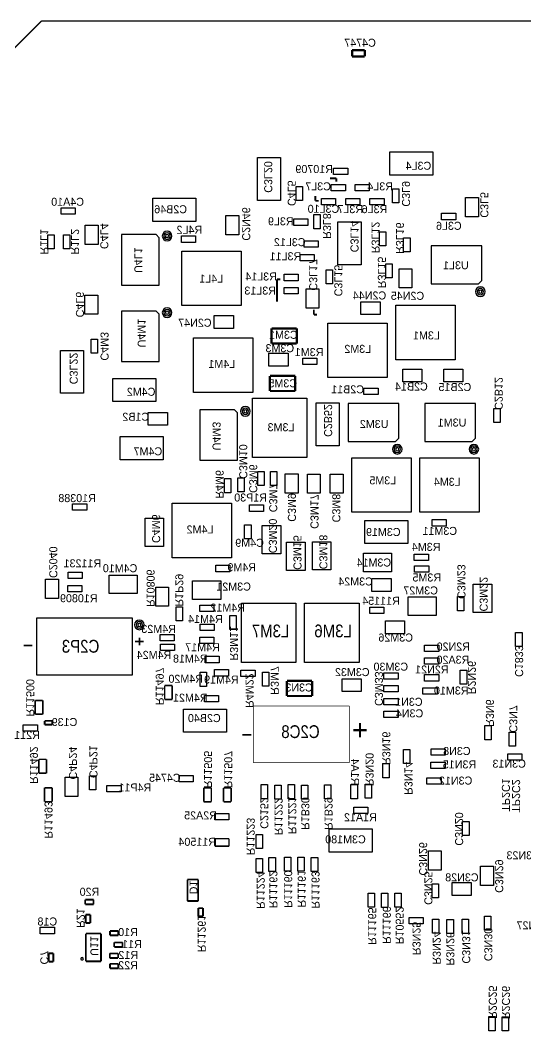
# Model space of a CAD drawing. Extents: x -47 to 97, y -39 to 102.
# Drawn here: x 1.4 to 41.4, y 21.5 to 101.7 of the extents above; entities that cross this region are included whole.
import ezdxf
from ezdxf.enums import TextEntityAlignment as Align

# ---------------------------------------------------------------- set-up
doc = ezdxf.new("R2010")
doc.units = 0
for name, color, linetype in [('BG_OUTLINE', 254, 'CONTINUOUS'), ('PG_ASSEMBLY_BOTTOM', 96, 'CONTINUOUS'), ('RD_ASSEMBLY_BOTTOM', 142, 'CONTINUOUS')]:
    doc.layers.add(name, color=color, linetype=linetype)

msp = doc.modelspace()

# ---------------------------------------------------------------- linework, layer by layer
at = {"layer": 'BG_OUTLINE', "const_width": 0.127}
for points in [[(0, 98.552), (3.048, 101.6)], [(85.852, 101.6), (3.048, 101.6)]]:
    msp.add_lwpolyline(points, dxfattribs=at)
at = {"layer": 'BG_OUTLINE'}
msp.add_lwpolyline([(85.851187, 101.599594), (3.048, 101.599594)], dxfattribs=at)
at = {"layer": 'PG_ASSEMBLY_BOTTOM'}
for points, const_width in [([(27.654504, 99.29335), (28.655315, 99.29335)], 0.180289), ([(27.654504, 98.795561), (27.654504, 99.29335)], 0.180289), ([(28.655315, 99.29335), (28.655315, 98.795561)], 0.180289), ([(28.655315, 98.795561), (27.654504, 98.795561)], 0.180289), ([(26.399211, 89.122402), (25.891211, 89.122402)], 0.1524), ([(26.399211, 88.868402), (26.399211, 89.122402)], 0.1524), ([(24.748211, 87.344402), (24.748211, 87.725402)], 0.1524), ([(25.002211, 87.344402), (24.748211, 87.344402)], 0.1524), ([(21.954211, 81.121402), (21.700211, 81.121402)], 0.1524), ([(21.700211, 81.121402), (21.700211, 79.343402)], 0.1524), ([(24.621211, 78.327402), (24.621211, 78.708402)], 0.1524), ([(24.875211, 78.327402), (24.621211, 78.327402)], 0.1524), ([(21.268411, 77.224992), (23.270007, 77.224992)], 0.180289), ([(21.268411, 76.026188), (21.268411, 77.224992)], 0.180289), ([(23.270007, 77.224992), (23.270007, 76.026188)], 0.180289), ([(23.270007, 76.026188), (21.268411, 76.026188)], 0.180289), ([(21.141411, 73.466503), (23.143007, 73.466503)], 0.180289), ([(21.141411, 72.267699), (21.141411, 73.466503)], 0.180289), ([(23.143007, 73.466503), (23.143007, 72.267699)], 0.180289), ([(23.143007, 72.267699), (21.141411, 72.267699)], 0.180289), ([(2.32918, 52.083106), (1.627835, 52.083106)], 0.127), ([(11.14806, 52.411071), (10.446715, 52.411071)], 0.127), ([(10.805465, 52.719529), (10.805465, 52.098956)], 0.127), ([(13.405663, 48.917301), (12.805715, 48.917301)], 0.127), ([(12.805715, 48.917301), (12.805715, 47.817481)], 0.127), ([(13.405663, 47.817481), (13.405663, 48.917301)], 0.127), ([(22.483724, 49.283772), (24.485448, 49.283772)], 0.180289), ([(22.483724, 48.084969), (22.483724, 49.283772)], 0.180289), ([(24.485448, 49.283772), (24.485448, 48.084969)], 0.180289), ([(24.485448, 48.084969), (22.483724, 48.084969)], 0.180289), ([(3.152191, 47.737827), (2.552243, 47.737827)], 0.127), ([(2.552243, 47.737827), (2.552243, 46.638007)], 0.127), ([(3.152191, 46.638007), (3.152191, 47.737827)], 0.127), ([(12.805715, 47.817481), (13.405663, 47.817481)], 0.127), ([(27.43261, 47.303411), (19.832599, 47.303411)], 0.050013), ([(19.832599, 47.303411), (19.832599, 42.803394)], 0.050013), ([(27.43261, 42.803394), (27.43261, 47.303411)], 0.050013), ([(2.552243, 46.638007), (3.152191, 46.638007)], 0.127), ([(3.293593, 46.114767), (3.893591, 46.114767)], 0.150012), ([(3.293593, 45.814742), (3.293593, 46.114767)], 0.150012), ([(3.893591, 45.814742), (3.293593, 45.814742)], 0.150012), ([(3.893591, 46.114767), (3.893591, 45.814742)], 0.150012), ([(19.667931, 45.00372), (18.966586, 45.00372)], 0.127), ([(3.437585, 43.065141), (2.837637, 43.065141)], 0.127), ([(2.837637, 43.065141), (2.837637, 41.965321)], 0.127), ([(3.437585, 41.965321), (3.437585, 43.065141)], 0.127), ([(19.832599, 42.803394), (27.43261, 42.803394)], 0.050013), ([(2.837637, 41.965321), (3.437585, 41.965321)], 0.127), ([(3.89194, 40.811348), (3.291992, 40.811348)], 0.127), ([(3.291992, 40.811348), (3.291992, 39.711528)], 0.127), ([(3.89194, 39.711528), (3.89194, 40.811348)], 0.127), ([(16.502228, 40.798953), (15.90228, 40.798953)], 0.127), ([(15.90228, 40.798953), (15.90228, 39.699133)], 0.127), ([(16.502228, 39.699133), (16.502228, 40.798953)], 0.127), ([(18.064328, 40.79936), (17.46438, 40.79936)], 0.127), ([(17.46438, 40.79936), (17.46438, 39.69954)], 0.127), ([(18.064328, 39.69954), (18.064328, 40.79936)], 0.127), ([(3.291992, 39.711528), (3.89194, 39.711528)], 0.127), ([(15.90228, 39.699133), (16.502228, 39.699133)], 0.127), ([(17.46438, 39.69954), (18.064328, 39.69954)], 0.127), ([(17.898008, 36.776304), (16.798188, 36.776304)], 0.127), ([(16.798188, 36.776304), (16.798188, 36.176356)], 0.127), ([(16.798188, 36.176356), (17.898008, 36.176356)], 0.127), ([(17.898008, 36.176356), (17.898008, 36.776304)], 0.127), ([(14.611401, 31.836004), (14.611401, 33.536001)], 0.150012), ([(14.611401, 33.536001), (15.46131, 33.536001)], 0.150012), ([(15.46131, 33.536001), (15.46131, 31.836004)], 0.150012), ([(6.509106, 31.575197), (6.509106, 31.930797)], 0.1524), ([(6.509106, 31.930797), (7.169506, 31.930797)], 0.1524), ([(7.169506, 31.575197), (6.509106, 31.575197)], 0.1524), ([(7.169506, 31.930797), (7.169506, 31.575197)], 0.1524), ([(15.46131, 31.836004), (14.611401, 31.836004)], 0.150012), ([(15.475788, 30.608295), (15.475788, 31.268695)], 0.1524), ([(15.475788, 31.268695), (15.831388, 31.268695)], 0.1524), ([(15.831388, 31.268695), (15.831388, 30.608295)], 0.1524), ([(6.555537, 30.084268), (6.555537, 30.744668)], 0.1524), ([(6.555537, 30.744668), (6.911137, 30.744668)], 0.1524), ([(6.911137, 30.744668), (6.911137, 30.084268)], 0.1524), ([(15.831388, 30.608295), (15.475788, 30.608295)], 0.1524), ([(6.911137, 30.084268), (6.555537, 30.084268)], 0.1524), ([(6.562293, 29.257193), (7.762291, 29.257193)], 0.150012), ([(6.562293, 27.057198), (6.562293, 29.257193)], 0.150012), ([(7.762291, 29.257193), (7.762291, 27.057198)], 0.150012), ([(8.47151, 29.105403), (8.47151, 29.461003)], 0.1524), ([(8.47151, 29.461003), (9.13191, 29.461003)], 0.1524), ([(9.13191, 29.105403), (8.47151, 29.105403)], 0.1524), ([(9.13191, 29.461003), (9.13191, 29.105403)], 0.1524), ([(8.806612, 28.189403), (8.806612, 28.545003)], 0.1524), ([(8.806612, 28.545003), (9.467012, 28.545003)], 0.1524), ([(9.467012, 28.189403), (8.806612, 28.189403)], 0.1524), ([(9.467012, 28.545003), (9.467012, 28.189403)], 0.1524), ([(3.622345, 27.032102), (3.622345, 27.692502)], 0.1524), ([(3.622345, 27.692502), (3.977945, 27.692502)], 0.1524), ([(3.977945, 27.692502), (3.977945, 27.032102)], 0.1524), ([(8.4598, 27.319097), (8.4598, 27.674697)], 0.1524), ([(8.4598, 27.674697), (9.1202, 27.674697)], 0.1524), ([(9.1202, 27.319097), (8.4598, 27.319097)], 0.1524), ([(9.1202, 27.674697), (9.1202, 27.319097)], 0.1524), ([(3.977945, 27.032102), (3.622345, 27.032102)], 0.1524), ([(7.762291, 27.057198), (6.562293, 27.057198)], 0.150012), ([(8.465007, 26.497305), (8.465007, 26.852905)], 0.1524), ([(8.465007, 26.852905), (9.125407, 26.852905)], 0.1524), ([(9.125407, 26.497305), (8.465007, 26.497305)], 0.1524), ([(9.125407, 26.852905), (9.125407, 26.497305)], 0.1524)]:
    msp.add_lwpolyline(points, dxfattribs=dict(at, const_width=const_width))
for points in [[(20.144435, 87.373562), (20.144435, 90.777162)], [(20.144435, 90.777162), (21.973235, 90.777162)], [(21.973235, 90.777162), (21.973235, 87.373562)], [(30.628641, 89.390728), (30.628641, 91.219528)], [(30.628641, 91.219528), (34.032241, 91.219528)], [(34.032241, 91.219528), (34.032241, 89.390728)], [(26.187908, 89.436854), (26.187908, 89.944854)], [(26.187908, 89.944854), (27.305508, 89.944854)], [(27.305508, 89.944854), (27.305508, 89.436854)], [(27.305508, 89.436854), (26.187908, 89.436854)], [(34.032241, 89.390728), (30.628641, 89.390728)], [(23.220705, 88.491593), (23.728705, 88.491593)], [(23.220705, 87.373993), (23.220705, 88.491593)], [(23.728705, 88.491593), (23.728705, 87.373993)], [(26.005511, 88.131802), (26.005511, 88.639802)], [(26.005511, 88.639802), (27.123111, 88.639802)], [(27.123111, 88.131802), (26.005511, 88.131802)], [(27.123111, 88.639802), (27.123111, 88.131802)], [(27.896007, 88.136578), (27.896007, 88.644578)], [(27.896007, 88.644578), (29.013607, 88.644578)], [(29.013607, 88.136578), (27.896007, 88.136578)], [(29.013607, 88.644578), (29.013607, 88.136578)], [(30.840172, 87.183265), (30.840172, 88.300865)], [(30.840172, 88.300865), (31.348172, 88.300865)], [(31.348172, 88.300865), (31.348172, 87.183265)], [(11.868709, 87.543538), (15.272309, 87.543538)], [(11.868709, 85.714738), (11.868709, 87.543538)], [(15.272309, 87.543538), (15.272309, 85.714738)], [(21.973235, 87.373562), (20.144435, 87.373562)], [(23.728705, 87.373993), (23.220705, 87.373993)], [(25.218111, 87.014202), (25.218111, 87.522202)], [(25.218111, 87.522202), (26.335711, 87.522202)], [(26.335711, 87.522202), (26.335711, 87.014202)], [(27.156562, 87.028223), (27.156562, 87.536223)], [(27.156562, 87.536223), (28.274162, 87.536223)], [(28.274162, 87.536223), (28.274162, 87.028223)], [(29.063696, 87.032592), (29.063696, 87.540592)], [(29.063696, 87.540592), (30.181296, 87.540592)], [(30.181296, 87.540592), (30.181296, 87.032592)], [(4.606011, 86.277602), (4.606011, 86.785602)], [(4.606011, 86.785602), (5.723611, 86.785602)], [(5.723611, 86.785602), (5.723611, 86.277602)], [(26.335711, 87.014202), (25.218111, 87.014202)], [(28.274162, 87.028223), (27.156562, 87.028223)], [(30.181296, 87.032592), (29.063696, 87.032592)], [(31.348172, 87.183265), (30.840172, 87.183265)], [(5.723611, 86.277602), (4.606011, 86.277602)], [(23.023576, 85.400693), (23.023576, 85.908693)], [(23.023576, 85.908693), (24.141176, 85.908693)], [(24.141176, 85.908693), (24.141176, 85.400693)], [(24.608638, 86.25271), (25.116638, 86.25271)], [(24.608638, 85.13511), (24.608638, 86.25271)], [(25.116638, 86.25271), (25.116638, 85.13511)], [(34.743111, 85.845802), (34.743111, 86.353802)], [(34.743111, 86.353802), (35.860711, 86.353802)], [(35.860711, 85.845802), (34.743111, 85.845802)], [(35.860711, 86.353802), (35.860711, 85.845802)], [(15.272309, 85.714738), (11.868709, 85.714738)], [(24.141176, 85.400693), (23.023576, 85.400693)], [(25.116638, 85.13511), (24.608638, 85.13511)], [(26.53345, 82.275477), (26.53345, 85.679077)], [(26.53345, 85.679077), (28.36225, 85.679077)], [(28.36225, 85.679077), (28.36225, 82.275477)], [(3.548075, 84.658403), (4.056075, 84.658403)], [(3.548075, 83.540803), (3.548075, 84.658403)], [(4.056075, 84.658403), (4.056075, 83.540803)], [(4.794199, 84.652409), (5.302199, 84.652409)], [(4.794199, 83.534809), (4.794199, 84.652409)], [(5.302199, 84.652409), (5.302199, 83.534809)], [(9.37961, 84.670798), (9.37961, 80.670806)], [(12.125909, 84.670798), (9.37961, 84.670798)], [(12.379909, 84.416798), (12.125909, 84.670798)], [(12.379909, 80.670806), (12.379909, 84.416798)], [(14.13002, 84.05175), (14.13002, 84.55975)], [(14.13002, 84.55975), (15.24762, 84.55975)], [(15.24762, 84.55975), (15.24762, 84.05175)], [(23.85761, 83.669429), (23.85761, 84.177429)], [(23.85761, 84.177429), (24.97521, 84.177429)], [(24.97521, 84.177429), (24.97521, 83.669429)], [(29.814622, 83.764222), (29.814622, 84.881822)], [(29.814622, 84.881822), (30.322622, 84.881822)], [(30.322622, 84.881822), (30.322622, 83.764222)], [(31.731509, 84.418627), (32.239509, 84.418627)], [(31.731509, 83.301027), (31.731509, 84.418627)], [(32.239509, 84.418627), (32.239509, 83.301027)], [(4.056075, 83.540803), (3.548075, 83.540803)], [(5.302199, 83.534809), (4.794199, 83.534809)], [(15.24762, 84.05175), (14.13002, 84.05175)], [(14.166596, 79.040609), (14.166596, 83.354596)], [(14.166596, 83.354596), (18.870498, 83.354596)], [(18.870498, 83.354596), (18.870498, 79.040609)], [(24.97521, 83.669429), (23.85761, 83.669429)], [(30.322622, 83.764222), (29.814622, 83.764222)], [(37.924207, 83.764501), (33.924189, 83.764501)], [(33.924189, 83.764501), (33.924189, 80.764304)], [(37.924207, 81.018304), (37.924207, 83.764501)], [(23.52863, 82.578448), (23.52863, 83.086448)], [(23.52863, 83.086448), (24.64623, 83.086448)], [(24.64623, 82.578448), (23.52863, 82.578448)], [(24.64623, 83.086448), (24.64623, 82.578448)], [(32.239509, 83.301027), (31.731509, 83.301027)], [(25.586411, 80.765802), (25.586411, 81.883402)], [(25.586411, 81.883402), (26.094411, 81.883402)], [(26.094411, 81.883402), (26.094411, 80.765802)], [(28.36225, 82.275477), (26.53345, 82.275477)], [(30.321199, 82.350356), (30.829199, 82.350356)], [(30.321199, 81.232756), (30.321199, 82.350356)], [(30.829199, 82.350356), (30.829199, 81.232756)], [(22.272041, 81.010354), (22.272041, 81.518354)], [(22.272041, 81.518354), (23.389641, 81.518354)], [(23.389641, 81.010354), (22.272041, 81.010354)], [(23.389641, 81.518354), (23.389641, 81.010354)], [(30.829199, 81.232756), (30.321199, 81.232756)], [(37.670207, 80.764304), (37.924207, 81.018304)], [(9.37961, 80.670806), (12.379909, 80.670806)], [(22.263405, 79.962654), (22.263405, 80.470654)], [(22.263405, 80.470654), (23.381005, 80.470654)], [(23.381005, 80.470654), (23.381005, 79.962654)], [(26.094411, 80.765802), (25.586411, 80.765802)], [(33.924189, 80.764304), (37.670207, 80.764304)], [(23.381005, 79.962654), (22.263405, 79.962654)], [(9.37961, 78.600198), (9.37961, 74.600206)], [(12.125909, 78.600198), (9.37961, 78.600198)], [(12.379909, 78.346198), (12.125909, 78.600198)], [(18.870498, 79.040609), (14.166596, 79.040609)], [(31.108396, 74.748009), (31.108396, 79.061996)], [(31.108396, 79.061996), (35.812298, 79.061996)], [(35.812298, 79.061996), (35.812298, 74.748009)], [(12.379909, 74.600206), (12.379909, 78.346198)], [(25.723596, 73.325609), (25.723596, 77.639596)], [(25.723596, 77.639596), (30.427498, 77.639596)], [(30.427498, 77.639596), (30.427498, 73.325609)], [(6.975043, 75.27097), (6.975043, 76.38857)], [(6.975043, 76.38857), (7.483043, 76.38857)], [(7.483043, 76.38857), (7.483043, 75.27097)], [(15.080996, 72.157209), (15.080996, 76.471196)], [(15.080996, 76.471196), (19.784898, 76.471196)], [(19.784898, 76.471196), (19.784898, 72.157209)], [(4.550461, 72.086826), (4.550461, 75.490426)], [(4.550461, 75.490426), (6.379261, 75.490426)], [(6.379261, 75.490426), (6.379261, 72.086826)], [(7.483043, 75.27097), (6.975043, 75.27097)], [(9.37961, 74.600206), (12.379909, 74.600206)], [(23.742193, 74.363402), (23.742193, 74.871402)], [(23.742193, 74.871402), (24.859793, 74.871402)], [(24.859793, 74.871402), (24.859793, 74.363402)], [(35.812298, 74.748009), (31.108396, 74.748009)], [(24.859793, 74.363402), (23.742193, 74.363402)], [(8.709965, 73.258375), (12.113565, 73.258375)], [(8.709965, 71.429575), (8.709965, 73.258375)], [(12.113565, 73.258375), (12.113565, 71.429575)], [(30.427498, 73.325609), (25.723596, 73.325609)], [(19.784898, 72.157209), (15.080996, 72.157209)], [(28.589707, 71.990001), (28.589707, 72.498001)], [(28.589707, 72.498001), (29.707307, 72.498001)], [(29.707307, 72.498001), (29.707307, 71.990001)], [(6.379261, 72.086826), (4.550461, 72.086826)], [(12.113565, 71.429575), (8.709965, 71.429575)], [(19.760997, 66.994989), (19.760997, 71.698891)], [(19.760997, 71.698891), (24.075009, 71.698891)], [(24.075009, 71.698891), (24.075009, 66.994989)], [(24.801779, 67.926509), (24.801779, 71.330109)], [(24.801779, 71.330109), (26.630579, 71.330109)], [(26.630579, 71.330109), (26.630579, 67.926509)], [(29.707307, 71.990001), (28.589707, 71.990001)], [(15.57721, 70.776998), (15.57721, 66.777006)], [(18.323509, 70.776998), (15.57721, 70.776998)], [(18.577509, 70.522998), (18.323509, 70.776998)], [(18.577509, 66.777006), (18.577509, 70.522998)], [(31.345607, 71.267701), (27.345589, 71.267701)], [(27.345589, 71.267701), (27.345589, 68.267504)], [(31.345607, 68.521504), (31.345607, 71.267701)], [(37.416207, 71.267701), (33.416189, 71.267701)], [(33.416189, 71.267701), (33.416189, 68.267504)], [(37.416207, 68.521504), (37.416207, 71.267701)], [(38.870611, 70.885202), (39.378611, 70.885202)], [(38.870611, 69.767602), (38.870611, 70.885202)], [(39.378611, 70.885202), (39.378611, 69.767602)], [(39.378611, 69.767602), (38.870611, 69.767602)], [(9.288983, 66.818154), (9.288983, 68.646954)], [(9.288983, 68.646954), (12.692583, 68.646954)], [(12.692583, 68.646954), (12.692583, 66.818154)], [(27.345589, 68.267504), (31.091607, 68.267504)], [(31.091607, 68.267504), (31.345607, 68.521504)], [(33.416189, 68.267504), (37.162207, 68.267504)], [(37.162207, 68.267504), (37.416207, 68.521504)], [(26.630579, 67.926509), (24.801779, 67.926509)], [(12.692583, 66.818154), (9.288983, 66.818154)], [(15.57721, 66.777006), (18.577509, 66.777006)], [(24.075009, 66.994989), (19.760997, 66.994989)], [(27.628596, 62.657609), (27.628596, 66.971596)], [(27.628596, 66.971596), (32.332498, 66.971596)], [(32.332498, 66.971596), (32.332498, 62.657609)], [(33.013396, 62.657609), (33.013396, 66.971596)], [(33.013396, 66.971596), (37.717298, 66.971596)], [(37.717298, 66.971596), (37.717298, 62.657609)], [(20.176211, 64.776502), (20.176211, 65.894102)], [(20.176211, 65.894102), (20.684211, 65.894102)], [(20.684211, 65.894102), (20.684211, 64.776502)], [(21.192211, 64.776502), (21.192211, 65.894102)], [(21.192211, 65.894102), (21.700211, 65.894102)], [(21.700211, 65.894102), (21.700211, 64.776502)], [(17.541443, 65.323314), (18.049443, 65.323314)], [(17.541443, 64.205714), (17.541443, 65.323314)], [(18.049443, 65.323314), (18.049443, 64.205714)], [(18.601411, 64.268502), (18.601411, 65.386102)], [(18.601411, 65.386102), (19.109411, 65.386102)], [(19.109411, 65.386102), (19.109411, 64.268502)], [(18.049443, 64.205714), (17.541443, 64.205714)], [(19.109411, 64.268502), (18.601411, 64.268502)], [(20.684211, 64.776502), (20.176211, 64.776502)], [(21.700211, 64.776502), (21.192211, 64.776502)], [(5.513832, 62.806885), (5.513832, 63.314885)], [(5.513832, 63.314885), (6.631432, 63.314885)], [(6.631432, 63.314885), (6.631432, 62.806885)], [(13.404596, 59.050809), (13.404596, 63.364796)], [(13.404596, 63.364796), (18.108498, 63.364796)], [(18.108498, 63.364796), (18.108498, 59.050809)], [(6.631432, 62.806885), (5.513832, 62.806885)], [(19.515633, 62.725808), (19.515633, 63.233808)], [(19.515633, 63.233808), (20.633233, 63.233808)], [(20.633233, 62.725808), (19.515633, 62.725808)], [(20.633233, 63.233808), (20.633233, 62.725808)], [(32.332498, 62.657609), (27.628596, 62.657609)], [(37.717298, 62.657609), (33.013396, 62.657609)], [(11.249254, 59.940444), (11.249254, 62.175644)], [(11.249254, 62.175644), (12.722454, 62.175644)], [(12.722454, 62.175644), (12.722454, 59.940444)], [(28.670402, 61.997336), (32.074002, 61.997336)], [(28.670402, 60.168536), (28.670402, 61.997336)], [(32.074002, 61.997336), (32.074002, 60.168536)], [(33.981111, 61.563402), (33.981111, 62.071402)], [(33.981111, 62.071402), (35.098711, 62.071402)], [(35.098711, 62.071402), (35.098711, 61.563402)], [(19.134811, 60.534702), (19.134811, 61.652302)], [(19.134811, 61.652302), (19.642811, 61.652302)], [(19.642811, 61.652302), (19.642811, 60.534702)], [(20.530718, 59.364372), (20.530718, 61.599572)], [(20.530718, 61.599572), (22.003918, 61.599572)], [(22.003918, 61.599572), (22.003918, 59.364372)], [(35.098711, 61.563402), (33.981111, 61.563402)], [(19.642811, 60.534702), (19.134811, 60.534702)], [(22.460509, 58.038898), (22.460509, 60.274098)], [(22.460509, 60.274098), (23.933709, 60.274098)], [(23.933709, 60.274098), (23.933709, 58.038898)], [(24.504294, 58.086142), (24.504294, 60.321342)], [(24.504294, 60.321342), (25.977494, 60.321342)], [(25.977494, 60.321342), (25.977494, 58.086142)], [(32.074002, 60.168536), (28.670402, 60.168536)], [(12.722454, 59.940444), (11.249254, 59.940444)], [(22.003918, 59.364372), (20.530718, 59.364372)], [(28.545942, 57.93171), (28.545942, 59.40491)], [(28.545942, 59.40491), (30.781142, 59.40491)], [(30.781142, 59.40491), (30.781142, 57.93171)], [(32.571436, 58.82579), (32.571436, 59.33379)], [(32.571436, 59.33379), (33.689036, 59.33379)], [(33.689036, 59.33379), (33.689036, 58.82579)], [(18.108498, 59.050809), (13.404596, 59.050809)], [(33.689036, 58.82579), (32.571436, 58.82579)], [(5.15173, 57.398615), (5.15173, 57.906615)], [(5.15173, 57.906615), (6.26933, 57.906615)], [(6.26933, 57.906615), (6.26933, 57.398615)], [(16.844366, 57.942175), (16.844366, 58.450175)], [(16.844366, 58.450175), (17.961966, 58.450175)], [(17.961966, 57.942175), (16.844366, 57.942175)], [(17.961966, 58.450175), (17.961966, 57.942175)], [(23.933709, 58.038898), (22.460509, 58.038898)], [(25.977494, 58.086142), (24.504294, 58.086142)], [(30.781142, 57.93171), (28.545942, 57.93171)], [(32.598563, 57.910476), (32.598563, 58.418476)], [(32.598563, 58.418476), (33.716163, 58.418476)], [(33.716163, 57.910476), (32.598563, 57.910476)], [(33.716163, 58.418476), (33.716163, 57.910476)], [(6.26933, 57.398615), (5.15173, 57.398615)], [(8.395919, 57.675882), (10.631119, 57.675882)], [(8.395919, 56.202682), (8.395919, 57.675882)], [(10.631119, 57.675882), (10.631119, 56.202682)], [(15.010892, 57.218275), (17.246092, 57.218275)], [(15.010892, 55.745075), (15.010892, 57.218275)], [(17.246092, 57.218275), (17.246092, 55.745075)], [(37.236705, 54.713124), (37.236705, 56.948324)], [(37.236705, 56.948324), (38.709905, 56.948324)], [(38.709905, 56.948324), (38.709905, 54.713124)], [(5.124907, 56.333644), (5.124907, 56.841644)], [(5.124907, 56.841644), (6.242507, 56.841644)], [(6.242507, 56.333644), (5.124907, 56.333644)], [(6.242507, 56.841644), (6.242507, 56.333644)], [(10.631119, 56.202682), (8.395919, 56.202682)], [(17.246092, 55.745075), (15.010892, 55.745075)], [(15.577007, 54.785971), (15.577007, 55.293971)], [(15.577007, 55.293971), (16.694607, 55.293971)], [(16.694607, 55.293971), (16.694607, 54.785971)], [(18.882792, 55.457192), (23.196804, 55.457192)], [(18.882792, 50.753188), (18.882792, 55.457192)], [(23.196804, 55.457192), (23.196804, 50.753188)], [(23.886592, 55.457192), (28.200604, 55.457192)], [(23.886592, 50.753188), (23.886592, 55.457192)], [(28.200604, 55.457192), (28.200604, 50.753188)], [(32.086093, 54.469792), (32.086093, 55.942992)], [(32.086093, 55.942992), (34.321293, 55.942992)], [(34.321293, 55.942992), (34.321293, 54.469792)], [(35.995966, 55.964226), (36.503966, 55.964226)], [(35.995966, 54.846626), (35.995966, 55.964226)], [(36.503966, 55.964226), (36.503966, 54.846626)], [(13.716406, 54.048457), (13.716406, 55.166057)], [(13.716406, 55.166057), (14.224406, 55.166057)], [(14.224406, 55.166057), (14.224406, 54.048457)], [(16.694607, 54.785971), (15.577007, 54.785971)], [(29.052926, 54.622903), (29.052926, 55.130903)], [(29.052926, 55.130903), (30.170526, 55.130903)], [(30.170526, 54.622903), (29.052926, 54.622903)], [(30.170526, 55.130903), (30.170526, 54.622903)], [(36.503966, 54.846626), (35.995966, 54.846626)], [(38.709905, 54.713124), (37.236705, 54.713124)], [(10.263099, 54.253359), (2.663393, 54.253359)], [(2.663393, 54.253359), (2.663393, 49.752453)], [(10.263099, 49.752453), (10.263099, 54.253359)], [(14.224406, 54.048457), (13.716406, 54.048457)], [(15.61145, 53.285746), (15.61145, 53.793746)], [(15.61145, 53.793746), (16.72905, 53.793746)], [(16.72905, 53.793746), (16.72905, 53.285746)], [(17.960035, 54.479952), (18.468035, 54.479952)], [(17.960035, 53.362352), (17.960035, 54.479952)], [(18.468035, 54.479952), (18.468035, 53.362352)], [(34.321293, 54.469792), (32.086093, 54.469792)], [(12.434926, 52.462887), (12.434926, 52.970887)], [(12.434926, 52.970887), (13.552526, 52.970887)], [(13.552526, 52.970887), (13.552526, 52.462887)], [(16.72905, 53.285746), (15.61145, 53.285746)], [(18.468035, 53.362352), (17.960035, 53.362352)], [(40.605253, 53.115972), (41.113253, 53.115972)], [(40.605253, 51.998372), (40.605253, 53.115972)], [(41.113253, 53.115972), (41.113253, 51.998372)], [(13.552526, 52.462887), (12.434926, 52.462887)], [(12.473432, 51.692861), (12.473432, 52.200861)], [(12.473432, 52.200861), (13.591032, 52.200861)], [(13.591032, 52.200861), (13.591032, 51.692861)], [(15.584526, 52.246682), (15.584526, 52.754682)], [(15.584526, 52.754682), (16.702126, 52.754682)], [(16.702126, 52.246682), (15.584526, 52.246682)], [(16.702126, 52.754682), (16.702126, 52.246682)], [(33.398054, 51.611174), (33.398054, 52.119174)], [(33.398054, 52.119174), (34.515654, 52.119174)], [(34.515654, 52.119174), (34.515654, 51.611174)], [(13.591032, 51.692861), (12.473432, 51.692861)], [(34.515654, 51.611174), (33.398054, 51.611174)], [(41.113253, 51.998372), (40.605253, 51.998372)], [(16.000273, 50.728778), (16.000273, 51.236778)], [(16.000273, 51.236778), (17.117873, 51.236778)], [(17.117873, 50.728778), (16.000273, 50.728778)], [(17.117873, 51.236778), (17.117873, 50.728778)], [(23.196804, 50.753188), (18.882792, 50.753188)], [(28.200604, 50.753188), (23.886592, 50.753188)], [(33.398054, 50.598934), (33.398054, 51.106934)], [(33.398054, 51.106934), (34.515654, 51.106934)], [(34.515654, 50.598934), (33.398054, 50.598934)], [(34.515654, 51.106934), (34.515654, 50.598934)], [(2.663393, 49.752453), (10.263099, 49.752453)], [(15.614904, 49.963019), (16.122904, 49.963019)], [(15.614904, 48.845419), (15.614904, 49.963019)], [(16.122904, 49.963019), (16.122904, 48.845419)], [(16.754348, 49.666347), (16.754348, 50.174347)], [(16.754348, 50.174347), (17.871948, 50.174347)], [(17.871948, 50.174347), (17.871948, 49.666347)], [(18.847918, 49.621135), (18.847918, 50.129135)], [(18.847918, 50.129135), (19.965518, 50.129135)], [(19.965518, 50.129135), (19.965518, 49.621135)], [(20.552867, 49.972366), (21.060867, 49.972366)], [(20.552867, 48.854766), (20.552867, 49.972366)], [(21.060867, 49.972366), (21.060867, 48.854766)], [(30.171111, 49.422202), (30.171111, 49.930202)], [(30.171111, 49.930202), (31.288711, 49.930202)], [(31.288711, 49.930202), (31.288711, 49.422202)], [(33.392364, 49.274781), (33.392364, 49.782781)], [(33.392364, 49.782781), (34.509964, 49.782781)], [(34.509964, 49.782781), (34.509964, 49.274781)], [(36.21979, 50.14021), (36.72779, 50.14021)], [(36.21979, 49.02261), (36.21979, 50.14021)], [(36.72779, 50.14021), (36.72779, 49.02261)], [(17.871948, 49.666347), (16.754348, 49.666347)], [(19.965518, 49.621135), (18.847918, 49.621135)], [(31.288711, 49.422202), (30.171111, 49.422202)], [(30.171111, 48.406202), (30.171111, 48.914202)], [(30.171111, 48.914202), (31.288711, 48.914202)], [(31.288711, 48.914202), (31.288711, 48.406202)], [(34.509964, 49.274781), (33.392364, 49.274781)], [(36.72779, 49.02261), (36.21979, 49.02261)], [(16.122904, 48.845419), (15.614904, 48.845419)], [(15.955264, 47.615043), (15.955264, 48.123043)], [(15.955264, 48.123043), (17.072864, 48.123043)], [(17.072864, 48.123043), (17.072864, 47.615043)], [(21.060867, 48.854766), (20.552867, 48.854766)], [(31.288711, 48.406202), (30.171111, 48.406202)], [(33.260995, 48.230028), (33.260995, 48.738028)], [(33.260995, 48.738028), (34.378595, 48.738028)], [(34.378595, 48.230028), (33.260995, 48.230028)], [(34.378595, 48.738028), (34.378595, 48.230028)], [(17.072864, 47.615043), (15.955264, 47.615043)], [(30.171111, 47.390202), (30.171111, 47.898202)], [(30.171111, 47.898202), (31.288711, 47.898202)], [(31.288711, 47.390202), (30.171111, 47.390202)], [(31.288711, 47.898202), (31.288711, 47.390202)], [(14.285874, 47.042934), (17.689474, 47.042934)], [(14.285874, 45.214134), (14.285874, 47.042934)], [(17.689474, 47.042934), (17.689474, 45.214134)], [(30.171111, 46.374202), (30.171111, 46.882202)], [(30.171111, 46.882202), (31.288711, 46.882202)], [(31.288711, 46.882202), (31.288711, 46.374202)], [(1.607312, 45.292569), (1.607312, 45.800569)], [(1.607312, 45.800569), (2.724912, 45.800569)], [(2.724912, 45.800569), (2.724912, 45.292569)], [(31.288711, 46.374202), (30.171111, 46.374202)], [(38.159411, 45.739202), (38.667411, 45.739202)], [(38.159411, 44.621602), (38.159411, 45.739202)], [(38.667411, 45.739202), (38.667411, 44.621602)], [(2.724912, 45.292569), (1.607312, 45.292569)], [(17.689474, 45.214134), (14.285874, 45.214134)], [(40.089811, 44.100902), (40.089811, 45.218502)], [(40.089811, 45.218502), (40.597811, 45.218502)], [(40.597811, 45.218502), (40.597811, 44.100902)], [(38.667411, 44.621602), (38.159411, 44.621602)], [(40.597811, 44.100902), (40.089811, 44.100902)], [(31.720434, 42.724222), (31.720434, 43.841822)], [(31.720434, 43.841822), (32.228434, 43.841822)], [(32.228434, 43.841822), (32.228434, 42.724222)], [(33.904911, 43.402402), (33.904911, 43.910402)], [(33.904911, 43.910402), (35.022511, 43.910402)], [(35.022511, 43.402402), (33.904911, 43.402402)], [(35.022511, 43.910402), (35.022511, 43.402402)], [(39.981708, 42.999), (39.981708, 43.507)], [(39.981708, 43.507), (41.099308, 43.507)], [(41.099308, 43.507), (41.099308, 42.999)], [(30.078274, 42.725238), (30.586274, 42.725238)], [(30.078274, 41.607638), (30.078274, 42.725238)], [(30.586274, 42.725238), (30.586274, 41.607638)], [(32.228434, 42.724222), (31.720434, 42.724222)], [(33.89376, 42.333774), (33.89376, 42.841774)], [(33.89376, 42.841774), (35.01136, 42.841774)], [(35.01136, 42.841774), (35.01136, 42.333774)], [(41.099308, 42.999), (39.981708, 42.999)], [(6.840398, 40.637206), (6.840398, 41.754806)], [(6.840398, 41.754806), (7.348398, 41.754806)], [(7.348398, 41.754806), (7.348398, 40.637206)], [(13.955852, 41.270885), (13.955852, 41.778885)], [(13.955852, 41.778885), (15.073452, 41.778885)], [(15.073452, 41.778885), (15.073452, 41.270885)], [(35.01136, 42.333774), (33.89376, 42.333774)], [(8.235493, 40.487803), (8.235493, 40.995803)], [(8.235493, 40.995803), (9.353093, 40.995803)], [(9.353093, 40.995803), (9.353093, 40.487803)], [(15.073452, 41.270885), (13.955852, 41.270885)], [(20.439177, 39.940992), (20.439177, 41.058592)], [(20.439177, 41.058592), (20.947177, 41.058592)], [(20.947177, 41.058592), (20.947177, 39.940992)], [(21.519998, 41.030347), (22.027998, 41.030347)], [(21.519998, 39.912747), (21.519998, 41.030347)], [(22.027998, 41.030347), (22.027998, 39.912747)], [(22.579787, 39.941297), (22.579787, 41.058897)], [(22.579787, 41.058897), (23.087787, 41.058897)], [(23.087787, 41.058897), (23.087787, 39.941297)], [(23.643438, 41.03055), (24.151438, 41.03055)], [(23.643438, 39.91295), (23.643438, 41.03055)], [(24.151438, 41.03055), (24.151438, 39.91295)], [(25.45842, 41.04447), (25.96642, 41.04447)], [(25.45842, 39.92687), (25.45842, 41.04447)], [(25.96642, 41.04447), (25.96642, 39.92687)], [(27.562556, 41.064383), (28.070556, 41.064383)], [(27.562556, 39.946783), (27.562556, 41.064383)], [(28.070556, 41.064383), (28.070556, 39.946783)], [(28.69184, 39.974215), (28.69184, 41.091815)], [(28.69184, 41.091815), (29.19984, 41.091815)], [(29.19984, 41.091815), (29.19984, 39.974215)], [(30.586274, 41.607638), (30.078274, 41.607638)], [(33.574711, 41.091002), (33.574711, 41.599002)], [(33.574711, 41.599002), (34.692311, 41.599002)], [(34.692311, 41.091002), (33.574711, 41.091002)], [(34.692311, 41.599002), (34.692311, 41.091002)], [(7.348398, 40.637206), (6.840398, 40.637206)], [(9.353093, 40.487803), (8.235493, 40.487803)], [(20.947177, 39.940992), (20.439177, 39.940992)], [(22.027998, 39.912747), (21.519998, 39.912747)], [(23.087787, 39.941297), (22.579787, 39.941297)], [(24.151438, 39.91295), (23.643438, 39.91295)], [(25.96642, 39.92687), (25.45842, 39.92687)], [(28.070556, 39.946783), (27.562556, 39.946783)], [(27.791766, 38.766293), (27.791766, 39.274293)], [(27.791766, 39.274293), (28.909366, 39.274293)], [(29.19984, 39.974215), (28.69184, 39.974215)], [(28.909366, 39.274293), (28.909366, 38.766293)], [(16.775684, 38.271094), (16.775684, 38.779094)], [(16.775684, 38.779094), (17.893284, 38.779094)], [(17.893284, 38.779094), (17.893284, 38.271094)], [(28.909366, 38.766293), (27.791766, 38.766293)], [(17.893284, 38.271094), (16.775684, 38.271094)], [(36.406811, 37.014302), (36.406811, 38.131902)], [(36.406811, 38.131902), (36.914811, 38.131902)], [(36.914811, 38.131902), (36.914811, 37.014302)], [(20.046493, 37.114378), (20.554493, 37.114378)], [(20.046493, 35.996778), (20.046493, 37.114378)], [(20.554493, 37.114378), (20.554493, 35.996778)], [(25.832206, 35.715753), (25.832206, 37.544553)], [(25.832206, 37.544553), (29.235806, 37.544553)], [(29.235806, 37.544553), (29.235806, 35.715753)], [(36.914811, 37.014302), (36.406811, 37.014302)], [(20.554493, 35.996778), (20.046493, 35.996778)], [(21.06422, 35.289846), (21.57222, 35.289846)], [(21.06422, 34.172246), (21.06422, 35.289846)], [(21.57222, 35.289846), (21.57222, 34.172246)], [(22.29805, 34.19917), (22.29805, 35.31677)], [(22.29805, 35.31677), (22.80605, 35.31677)], [(22.80605, 35.31677), (22.80605, 34.19917)], [(23.350118, 34.192769), (23.350118, 35.310369)], [(23.350118, 35.310369), (23.858118, 35.310369)], [(23.858118, 35.310369), (23.858118, 34.192769)], [(24.415191, 35.287814), (24.923191, 35.287814)], [(24.415191, 34.170214), (24.415191, 35.287814)], [(24.923191, 35.287814), (24.923191, 34.170214)], [(29.235806, 35.715753), (25.832206, 35.715753)], [(20.046594, 35.198812), (20.554594, 35.198812)], [(20.046594, 34.081212), (20.046594, 35.198812)], [(20.554594, 35.198812), (20.554594, 34.081212)], [(20.554594, 34.081212), (20.046594, 34.081212)], [(21.57222, 34.172246), (21.06422, 34.172246)], [(22.80605, 34.19917), (22.29805, 34.19917)], [(23.858118, 34.192769), (23.350118, 34.192769)], [(24.923191, 34.170214), (24.415191, 34.170214)], [(33.993226, 32.074815), (33.993226, 33.192415)], [(33.993226, 33.192415), (34.501226, 33.192415)], [(34.501226, 33.192415), (34.501226, 32.074815)], [(28.912718, 32.450024), (29.420718, 32.450024)], [(28.912718, 31.332424), (28.912718, 32.450024)], [(29.420718, 32.450024), (29.420718, 31.332424)], [(29.969054, 32.445757), (30.477054, 32.445757)], [(29.969054, 31.328157), (29.969054, 32.445757)], [(30.477054, 32.445757), (30.477054, 31.328157)], [(31.029859, 32.459879), (31.537859, 32.459879)], [(31.029859, 31.342279), (31.029859, 32.459879)], [(31.537859, 32.459879), (31.537859, 31.342279)], [(34.501226, 32.074815), (33.993226, 32.074815)], [(29.420718, 31.332424), (28.912718, 31.332424)], [(30.477054, 31.328157), (29.969054, 31.328157)], [(31.537859, 31.342279), (31.029859, 31.342279)], [(32.170218, 30.017009), (32.170218, 30.525009)], [(32.170218, 30.525009), (33.287818, 30.525009)], [(33.287818, 30.525009), (33.287818, 30.017009)], [(38.134011, 30.638902), (38.642011, 30.638902)], [(38.134011, 29.521302), (38.134011, 30.638902)], [(38.642011, 30.638902), (38.642011, 29.521302)], [(2.953106, 29.242715), (2.953106, 29.750715)], [(2.953106, 29.750715), (4.070706, 29.750715)], [(4.070706, 29.750715), (4.070706, 29.242715)], [(33.287818, 30.017009), (32.170218, 30.017009)], [(34.01883, 29.279291), (34.01883, 30.396891)], [(34.01883, 30.396891), (34.52683, 30.396891)], [(34.52683, 30.396891), (34.52683, 29.279291)], [(35.16183, 30.3657), (35.66983, 30.3657)], [(35.16183, 29.2481), (35.16183, 30.3657)], [(35.66983, 30.3657), (35.66983, 29.2481)], [(36.356011, 29.267302), (36.356011, 30.384902)], [(36.356011, 30.384902), (36.864011, 30.384902)], [(36.864011, 30.384902), (36.864011, 29.267302)], [(4.070706, 29.242715), (2.953106, 29.242715)], [(34.52683, 29.279291), (34.01883, 29.279291)], [(35.66983, 29.2481), (35.16183, 29.2481)], [(36.864011, 29.267302), (36.356011, 29.267302)], [(38.642011, 29.521302), (38.134011, 29.521302)], [(38.486791, 22.664014), (38.994791, 22.664014)], [(38.486791, 21.546414), (38.486791, 22.664014)], [(38.994791, 22.664014), (38.994791, 21.546414)], [(39.543126, 22.66188), (40.051126, 22.66188)], [(39.543126, 21.54428), (39.543126, 22.66188)], [(40.051126, 22.66188), (40.051126, 21.54428)], [(38.994791, 21.546414), (38.486791, 21.546414)], [(40.051126, 21.54428), (39.543126, 21.54428)]]:
    msp.add_lwpolyline(points, dxfattribs=at)
for points in [[(37.651411, 86.074402), (36.635411, 86.074402), (36.635411, 87.598402), (37.651411, 87.598402)], [(17.661611, 86.176002), (18.677611, 86.176002), (18.677611, 84.652002), (17.661611, 84.652002)], [(7.527011, 83.890002), (6.511011, 83.890002), (6.511011, 85.414002), (7.527011, 85.414002)], [(31.377611, 81.959602), (32.393611, 81.959602), (32.393611, 80.435602), (31.377611, 80.435602)], [(25.016993, 78.84381), (24.000993, 78.84381), (24.000993, 80.36781), (25.016993, 80.36781)], [(7.501611, 78.352802), (6.485611, 78.352802), (6.485611, 79.876802), (7.501611, 79.876802)], [(28.355011, 78.327402), (28.355011, 79.343402), (29.879011, 79.343402), (29.879011, 78.327402)], [(16.721811, 77.235202), (16.721811, 78.251202), (18.245811, 78.251202), (18.245811, 77.235202)], [(22.589211, 75.254002), (22.589211, 74.238002), (21.065211, 74.238002), (21.065211, 75.254002)], [(31.657011, 72.993402), (31.657011, 74.009402), (33.181011, 74.009402), (33.181011, 72.993402)], [(36.432211, 74.009402), (36.432211, 72.993402), (34.908211, 72.993402), (34.908211, 74.009402)], [(13.027762, 70.569328), (13.027762, 69.553328), (11.503762, 69.553328), (11.503762, 70.569328)], [(22.359214, 65.702993), (23.375214, 65.702993), (23.375214, 64.178993), (22.359214, 64.178993)], [(24.113211, 65.678202), (25.129211, 65.678202), (25.129211, 64.154202), (24.113211, 64.154202)], [(25.916611, 65.678202), (26.932611, 65.678202), (26.932611, 64.154202), (25.916611, 64.154202)], [(4.39105, 55.81904), (3.37505, 55.81904), (3.37505, 57.34304), (4.39105, 57.34304)], [(29.218611, 56.381802), (29.218611, 57.397802), (30.742611, 57.397802), (30.742611, 56.381802)], [(12.09294, 56.720638), (13.10894, 56.720638), (13.10894, 55.196638), (12.09294, 55.196638)], [(31.811112, 54.040507), (31.811112, 53.024507), (30.287112, 53.024507), (30.287112, 54.040507)], [(26.856411, 48.431602), (26.856411, 49.447602), (28.380411, 49.447602), (28.380411, 48.431602)], [(4.909998, 41.640506), (5.925998, 41.640506), (5.925998, 40.116506), (4.909998, 40.116506)], [(34.705011, 34.283802), (33.689011, 34.283802), (33.689011, 35.807802), (34.705011, 35.807802)], [(38.840004, 33.059802), (37.824004, 33.059802), (37.824004, 34.583802), (38.840004, 34.583802)], [(37.092611, 33.293202), (37.092611, 32.277202), (35.568611, 32.277202), (35.568611, 33.293202)]]:
    msp.add_lwpolyline(points, close=True, dxfattribs=at)
for points in [[(13.377799, 84.551393, 1), (12.615901, 84.551393, 1), (13.377799, 84.551393)], [(13.250799, 84.551393, 1), (12.742901, 84.551393, 1), (13.250799, 84.551393)], [(13.123799, 84.551393, 1), (12.869901, 84.551393, 1), (13.123799, 84.551393)], [(38.185801, 80.147287, 1), (37.42375, 80.147287, 1), (38.185801, 80.147287)], [(38.058801, 80.147287, 1), (37.55075, 80.147287, 1), (38.058801, 80.147287)], [(37.931801, 80.147287, 1), (37.67775, 80.147287, 1), (37.931801, 80.147287)], [(13.377799, 78.480793, 1), (12.615901, 78.480793, 1), (13.377799, 78.480793)], [(13.250799, 78.480793, 1), (12.742901, 78.480793, 1), (13.250799, 78.480793)], [(13.123799, 78.480793, 1), (12.869901, 78.480793, 1), (13.123799, 78.480793)], [(19.575399, 70.657593, 1), (18.813501, 70.657593, 1), (19.575399, 70.657593)], [(19.448399, 70.657593, 1), (18.940501, 70.657593, 1), (19.448399, 70.657593)], [(19.321399, 70.657593, 1), (19.067501, 70.657593, 1), (19.321399, 70.657593)], [(31.607201, 67.650487, 1), (30.84515, 67.650487, 1), (31.607201, 67.650487)], [(31.480201, 67.650487, 1), (30.97215, 67.650487, 1), (31.480201, 67.650487)], [(31.353201, 67.650487, 1), (31.09915, 67.650487, 1), (31.353201, 67.650487)], [(37.677801, 67.650487, 1), (36.91575, 67.650487, 1), (37.677801, 67.650487)], [(37.550801, 67.650487, 1), (37.04275, 67.650487, 1), (37.550801, 67.650487)], [(37.423801, 67.650487, 1), (37.16975, 67.650487, 1), (37.423801, 67.650487)], [(11.179962, 53.725826, 1), (10.418064, 53.725826, 1), (11.179962, 53.725826)], [(11.052962, 53.725826, 1), (10.545064, 53.725826, 1), (11.052962, 53.725826)], [(10.925962, 53.725826, 1), (10.672064, 53.725826, 1), (10.925962, 53.725826)], [(6.362294, 27.257197, 0.999982), (6.162396, 27.257146, 1.000018), (6.362294, 27.257197)]]:
    msp.add_lwpolyline(points, format="xyb", dxfattribs=at)

# ---------------------------------------------------------------- texts
at = {"layer": 'PG_ASSEMBLY_BOTTOM', "text_generation_flag": 2}
msp.add_text('+', height=1.6002, dxfattribs=at).set_placement((28.277312, 44.602603), align=Align.CENTER)
at = {"layer": 'RD_ASSEMBLY_BOTTOM', "text_generation_flag": 2}
for s, p in [('C4747', (28.280157, 99.559288)), ('R10709', (24.647754, 89.546786)), ('C3L7', (24.958751, 88.175389)), ('R3L4', (29.878528, 88.175389)), ('C4A10', (5.116779, 86.953039)), ('C3L10', (25.382931, 86.394138)), ('R3L7', (27.503526, 86.365893)), ('R3L6', (29.426103, 86.365893)), ('R3L9', (22.004122, 85.404554)), ('R4L2', (14.759026, 84.732571)), ('C3L6', (35.314611, 85.045702)), ('C3L12', (22.710953, 83.750506)), ('R3L11', (22.371609, 82.633617)), ('U3L1', (35.873411, 81.921502)), ('L4L1', (16.493211, 80.867402)), ('R3L14', (20.44192, 81.02915)), ('R3L13', (20.371206, 79.912261)), ('C2N44', (29.03027, 79.523539)), ('C2N45', (32.038011, 79.495802)), ('C2N47', (15.197811, 77.362202)), ('C3M1', (22.209354, 76.405943)), ('L3M1', (33.536611, 76.358902)), ('C3M3', (21.926601, 75.345646)), ('R3M1', (24.245113, 75.034546)), ('L3M2', (28.101011, 75.292102)), ('L4M1', (17.331411, 74.098302)), ('C3M5', (22.159874, 72.560586)), ('C2B14', (32.345579, 72.306282)), ('C2B11', (27.298599, 72.08012)), ('C2B15', (35.795001, 72.263914)), ('C1B2', (10.517734, 69.910046)), ('L3M3', (22.01959, 69.080304)), ('U3M2', (29.396411, 69.335802)), ('U3M1', (35.568611, 69.450102)), ('L3M5', (30.082211, 64.865402)), ('L3M4', (35.187611, 64.751102)), ('R10388', (5.86994, 63.457557)), ('R1P30', (19.614794, 63.506198)), ('L4M2', (15.604211, 60.973995)), ('C3M11', (34.59734, 60.857308)), ('C4M9', (19.529958, 59.915349)), ('R3M4', (33.514081, 59.594115)), ('R11231', (6.287516, 58.288961)), ('R4M9', (18.90837, 57.978878)), ('R3M5', (33.566303, 57.166485)), ('C3M24', (27.927706, 56.850407)), ('R10809', (6.000394, 55.521885)), ('R4M12', (17.797678, 54.77764)), ('R11154', (29.94152, 55.314799)), ('R4M14', (16.034309, 53.875457)), ('R4M23', (12.327534, 53.092325)), ('C3M26', (31.104129, 52.404264)), ('R4M17', (15.801543, 51.6366)), ('R2N20', (35.665766, 51.69347)), ('R4M24', (11.962079, 51.030149)), ('R4M18', (14.834718, 50.737516)), ('R3A20', (35.639858, 50.646686)), ('C3M30', (30.717211, 50.095302)), ('R2N21', (33.966912, 49.870487)), ('R4M20', (14.472818, 49.135081)), ('R4M19', (17.29994, 49.075061)), ('C3M32', (27.666696, 49.66462)), ('C3N3', (23.452531, 48.444201)), ('R4M21', (14.838883, 47.635185)), ('R3M10', (35.504222, 48.204323)), ('C3N1', (32.148551, 47.308211)), ('C3N4', (32.199351, 46.393811)), ('C139', (4.872533, 45.705192)), ('R211', (1.909166, 44.683909)), ('C3N8', (35.95116, 43.408321)), ('R3N15', (36.160354, 42.345178)), ('C3N13', (40.094713, 42.403598)), ('C4745', (12.817043, 41.285693)), ('C3N12', (35.850678, 41.064409)), ('R4P11', (10.439298, 40.515261)), ('R2A25', (15.64833, 38.305664)), ('R1A12', (28.30891, 38.15903)), ('R11504', (15.381224, 36.209249)), ('C3N23', (41.203067, 35.141129)), ('C3N28', (36.347908, 33.391577)), ('R20', (6.848653, 32.249567)), ('C18', (3.508654, 29.890618)), ('R10', (9.902241, 29.054552)), ('R3N27', (42.000526, 29.585539)), ('R11', (10.213137, 28.100757)), ('R12', (9.920122, 27.238579)), ('R22', (9.902241, 26.425042))]:
    msp.add_text(s, height=0.635, dxfattribs=at).set_placement(p, align=Align.CENTER)
for s, p in [('C3L20', (20.689621, 87.984076)), ('C3L14', (27.52405, 83.266077)), ('C3L22', (5.279847, 72.801175)), ('C2B52', (25.432512, 68.630698)), ('C4M6', (11.808892, 60.21771)), ('C3M20', (21.056803, 59.406434)), ('C3M15', (23.005593, 58.090613)), ('C3M18', (25.057608, 58.134098)), ('C3M22', (37.752731, 54.790645)), ('D1', (14.779549, 32.362546))]:
    msp.add_text(s, height=0.635, rotation=270, dxfattribs=at).set_placement(p)
for s, p in [('C3L4', (33.922005, 89.807694)), ('C2B46', (14.575231, 86.358374)), ('C4M2', (12.072823, 71.889315)), ('C4M7', (12.609982, 67.167455)), ('C3M19', (31.490006, 60.770719)), ('C4M10', (10.642702, 57.900545)), ('C3M14', (30.740807, 58.353249)), ('C3M21', (19.635521, 56.44581)), ('C3M27', (34.44941, 56.138597)), ('C2B40', (17.244365, 46.01812)), ('C3M180', (28.732988, 36.405922))]:
    msp.add_text(s, height=0.635, dxfattribs=at).set_placement(p)
for s, p in [('C4L5', (22.548596, 87.948821)), ('C3L9', (31.603493, 87.89924)), ('C3L5', (37.807214, 87.021111)), ('C2N46', (18.943625, 85.510116)), ('R3L8', (25.347778, 85.347556)), ('R1L1', (2.958694, 84.097063)), ('R1L2', (5.388153, 84.103566)), ('C4L4', (7.704531, 84.534756)), ('R3L12', (29.194074, 84.431632)), ('R3L16', (31.125795, 84.379511)), ('U4L1', (10.404754, 82.640322)), ('C3L17', (24.25192, 81.474462)), ('R3L15', (29.690085, 81.664658)), ('C3L15', (26.24521, 81.022038)), ('C4L6', (5.774639, 79.120492)), ('U4M1', (10.666171, 76.85847)), ('C4M3', (7.725562, 75.812396)), ('C2B12', (38.947649, 72.065998)), ('U4M3', (16.596665, 68.6943)), ('C3M10', (18.710046, 66.672968)), ('R4M6', (16.843959, 64.86337)), ('C3M6', (19.501714, 65.315795)), ('C3M7', (21.085048, 63.78895)), ('C3M9', (22.562414, 63.035993)), ('C3M17', (24.354511, 62.706402)), ('C3M8', (26.081711, 62.985802)), ('C2040', (3.664433, 58.693202)), ('R10806', (11.375161, 56.629097)), ('R1P29', (13.646125, 56.47243)), ('C3M23', (35.992714, 57.151626)), ('R3M11', (17.984546, 52.266393)), ('C1833', (40.561489, 50.851918)), ('R2N26', (36.820653, 49.548085)), ('R11497', (12.094896, 48.854665)), ('R4M22', (19.215024, 48.507701)), ('R3M7', (21.2074, 49.31979)), ('C3M33', (29.456482, 48.663149)), ('R11500', (1.840306, 47.942195)), ('R3N6', (38.247523, 46.732546)), ('C3N7', (40.099488, 46.265998)), ('R3N16', (30.047794, 43.941086)), ('C4P21', (6.846138, 42.87774)), ('R11492', (2.129663, 42.59773)), ('C4P24', (5.222164, 42.768926)), ('R11505', (15.920745, 42.25859)), ('R11507', (17.519625, 42.250258)), ('R3N20', (28.718866, 42.258793)), ('R1A4', (27.573732, 42.060876)), ('R3N14', (31.8008, 41.566084)), ('TP2C1', (39.515415, 40.237766)), ('TP2C2', (40.323287, 40.156384)), ('R11221', (22.598888, 38.625475)), ('R11493', (3.288411, 38.265202)), ('C2152', (20.379334, 38.80927)), ('R11222', (21.510346, 38.526517)), ('R1B30', (23.630661, 38.767918)), ('R1B29', (25.467259, 38.766902)), ('C3N20', (35.808615, 37.544146)), ('R11223', (19.303492, 36.943182)), ('C3N26', (32.960869, 35.174326)), ('C3N29', (38.98331, 33.803031)), ('R11224', (20.095159, 32.687768)), ('R11162', (21.098866, 32.744359)), ('R11160', (22.272346, 32.772604)), ('R11161', (23.346766, 32.815073)), ('R11163', (24.435308, 32.716114)), ('C3N25', (33.374203, 32.849414)), ('R11165', (28.923894, 29.839006)), ('R11166', (30.08315, 29.923842)), ('R10552', (31.100979, 29.895597)), ('R21', (5.834685, 30.472177)), ('R11261', (15.42636, 29.257854)), ('R3N25', (32.435597, 28.869437)), ('C3N30', (38.120549, 28.387548)), ('U11', (6.926174, 28.270505)), ('R3N24', (34.03793, 28.10703)), ('R3N26', (35.11357, 28.050439)), ('C3N31', (36.370997, 28.195016)), ('C7', (2.953004, 27.344929)), ('R2C25', (38.480517, 23.808538)), ('R2C26', (39.518565, 23.783442))]:
    msp.add_text(s, height=0.635, rotation=270, dxfattribs=at).set_placement(p, align=Align.CENTER)
at = {"layer": 'RD_ASSEMBLY_BOTTOM', "text_generation_flag": 2, "width": 0.875}
for s, p in [('L3M7', (21.192211, 52.736902)), ('L3M6', (26.145211, 52.736902)), ('C2C8', (23.56071, 44.750888))]:
    msp.add_text(s, height=1.016, dxfattribs=at).set_placement(p, align=Align.CENTER)
msp.add_text('C2P3', height=1.016, dxfattribs=at).set_placement((7.631582, 51.520242))

doc.saveas('drawing.dxf')
